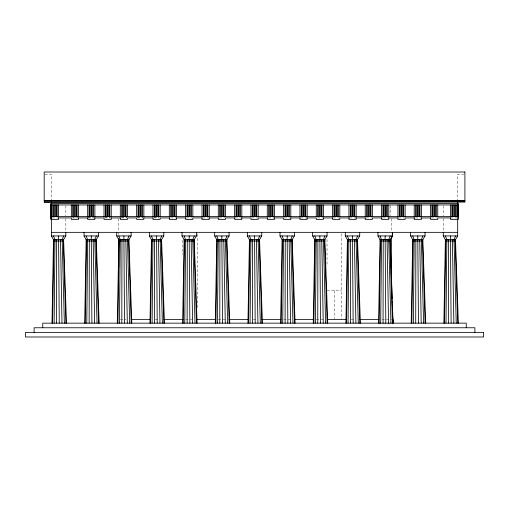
<?xml version="1.0" encoding="UTF-8"?>
<svg xmlns="http://www.w3.org/2000/svg" width="509" height="509" viewBox="0 0 509 509"><rect width="100%" height="100%" fill="white"/><g stroke="black" fill="none" stroke-linecap="round" stroke-linejoin="round"><path stroke-width="0.38" stroke-dasharray="2.54 1.91" d="M72.908 217.871L77.68 217.852M88.076 217.884L93.643 217.865M104.714 217.757L110.332 217.801M121.409 217.693L126.97 217.674M137.309 217.636L142.927 217.68M154.055 217.636L158.821 217.617M44.913 174.307L51.396 174.307L51.396 200.622M464.183 174.307L457.699 174.307L457.699 200.622M52.115 217.922L58.605 217.922M71.33 217.922L78.539 217.922M88.095 217.922L93.656 217.922M104.669 217.922L110.345 217.922M121.365 217.922L126.932 217.922M137.271 217.922L143.131 217.922M153.661 217.922L159.355 217.922M170.661 217.922L175.79 217.922M186.319 217.922L192.179 217.922M202.652 217.922L208.066 217.922M219.163 217.922L224.768 217.922M235.069 217.922L241.438 217.922M251.631 217.922L257.395 217.922M268.383 217.922L273.918 217.922M284.187 217.922L290.773 217.922M300.615 217.922L306.386 217.922M317.368 217.922L322.903 217.922M333.172 217.922L339.49 217.922M349.562 217.922L356.084 217.922M366.175 217.922L371.825 217.922M382.863 217.922L388.424 217.922M398.585 217.922L404.35 217.922M415.433 217.922L420.708 217.922M431.238 217.922L437.034 217.922M450.503 217.922L456.98 217.922M327.02 290.715L341.431 290.715M120.347 319.544L126.06 319.544M155.156 319.544L159.215 319.544M185.658 319.544L194.374 319.544M218.234 319.544L226.632 319.544M253.196 319.544L257.172 319.544M283.736 319.544L292.204 319.544M316.254 319.544L324.71 319.544M350.936 319.544L355.123 319.544M381.922 319.544L391.606 319.544M378.473 323.87L392.954 323.87M443.244 205.782L443.244 215.644M443.244 218.679L443.244 232.339M391.606 218.641L391.606 231.353M390.168 205.668L390.168 215.663M341.431 233.854L341.431 318.768M334.222 290.715L334.222 318.768M327.02 239.408L327.02 264.795M197.263 233.854L197.263 307.646M182.846 240.197L182.846 254.481M118.762 218.641L118.762 231.353M118.762 232.149L118.762 234.643M65.852 205.782L65.852 215.644M65.852 218.679L65.852 232.339"/><path stroke-width="0.76" d="M66.488 323.151L63.657 240.986L63.657 239.542L65.814 235.941L65.814 232.339M197.11 323.151L194.285 240.986L194.285 239.542L196.442 235.941L196.442 232.339M229.769 323.151L226.944 240.986L226.944 239.542L229.095 235.941L229.095 232.339M262.428 323.151L259.596 240.986L259.596 239.542L261.753 235.941L261.753 232.339M295.08 323.151L292.255 240.986L292.255 239.542L294.406 235.941L294.406 232.339M327.739 323.151L324.907 240.986L324.907 239.542L327.064 235.941L327.064 232.339M360.391 323.151L357.566 240.986L357.566 239.542L359.717 235.941L359.717 232.339M393.05 319.544L393.05 323.151L390.225 240.986L390.225 239.542L392.375 235.941L392.375 232.339M425.702 323.151L422.871 240.986L422.871 239.542L425.028 235.941L425.028 232.339M458.354 323.151L455.53 240.986L455.53 239.542L457.68 235.941L457.699 202.067M56.499 323.151L56.652 239.542M89.158 323.151L89.317 239.542M121.816 323.151L121.969 239.542M154.469 323.151L154.628 239.542M187.127 323.151L187.28 239.542M219.78 323.151L219.939 239.542M252.439 323.151L252.591 239.542M285.091 323.151L285.25 239.542M317.75 323.151L317.902 239.542M350.402 323.151L350.561 239.542M383.061 323.151L383.22 239.542M415.713 323.151L415.866 239.542M448.365 323.151L448.524 239.542M54.126 323.151L54.991 239.542M86.784 323.151L87.65 239.542M119.443 323.151L120.309 239.542M152.096 323.151L152.961 239.542M184.754 323.151L185.62 239.542M217.407 323.151L218.272 239.542M250.065 323.151L250.931 239.542M282.718 323.151L283.583 239.542M315.376 323.151L316.242 239.542M348.035 323.151L348.894 239.542M380.687 323.151L381.553 239.542M413.34 323.151L414.205 239.542M445.992 323.151L446.857 239.542M52.612 323.151L53.929 239.542M85.27 323.151L86.587 239.542M117.929 323.151L119.246 239.542M150.588 323.151L151.898 239.542M183.24 323.151L184.557 239.542M215.899 323.151L217.216 239.542M248.551 323.151L249.868 239.542M281.21 323.151L282.527 239.542M313.862 323.151L315.179 239.542M346.521 323.151L347.838 239.542M379.173 323.151L380.49 239.542M411.826 323.151L413.143 239.542M444.484 323.151L445.801 239.542M52.001 323.151L53.502 239.542M84.666 323.151L86.161 239.542M149.977 323.151L151.472 239.542M182.629 323.151L184.131 239.542M215.288 323.151L216.783 239.542M247.947 323.151L249.442 239.542M280.599 323.151L282.101 239.542M313.258 323.151L314.753 239.542M345.91 323.151L347.412 239.542M378.569 323.151L380.064 239.542M411.221 323.151L412.716 239.542M443.873 323.151L445.375 239.542M58.522 239.542L58.605 235.941M91.264 235.941L91.906 323.151M123.84 239.542L123.922 235.941M156.575 235.941L157.217 323.151M189.151 239.542L189.233 235.941M221.809 239.542L221.886 235.941M254.545 235.941L255.187 323.151M287.121 239.542L287.197 235.941M319.856 235.941L320.498 323.151M352.432 239.542L352.514 235.941M385.084 239.542L385.167 235.941M417.736 239.542L417.819 235.941M450.395 239.542L450.471 235.941M63.701 235.941L62.155 239.542L64.363 323.151M96.36 235.941L94.814 239.542L97.028 323.151M129.019 235.941L127.473 239.542L129.68 323.151M160.125 239.542L161.671 235.941M194.33 235.941L192.784 239.542L194.992 323.151M226.982 235.941L225.436 239.542L227.65 323.151M259.641 235.941L258.095 239.542L260.303 323.151M292.293 235.941L290.754 239.542L292.961 323.151M323.406 239.542L324.952 235.941M357.611 235.941L356.065 239.542L358.272 323.151M390.263 235.941L388.717 239.542L390.925 323.151M422.915 235.941L421.369 239.542L423.577 323.151M455.568 235.941L454.022 239.542L456.236 323.151M99.147 323.151L96.322 240.986L96.322 239.542L98.472 235.941L98.472 232.339M131.799 323.151L128.974 240.986L128.974 239.542L131.131 235.941L131.131 232.339M164.458 323.151L161.633 240.986L161.633 239.542L163.783 235.941L163.783 232.339M391.205 238.46L392.28 236.66L392.28 233.052M44.188 200.622L464.908 200.622M50.677 204.949L458.424 204.949M50.677 216.484L458.424 216.484M50.677 217.922L51.396 217.922M58.554 217.922L71.33 217.922L71.33 219.366L78.539 219.366L78.539 217.922M78.431 217.922L87.974 217.922M94.33 217.922L104.014 217.922L104.014 219.366L111.223 219.366L111.223 217.922M111.032 217.922L120.569 217.922M143.627 217.922L153.171 217.922M169.866 217.922L160.182 217.922L160.182 219.366L152.974 219.366L152.974 217.922M176.229 217.922L185.772 217.922M202.467 217.922L192.841 217.922L192.841 219.366L185.632 219.366L185.632 217.922M208.83 217.922L218.367 217.922M235.069 217.922L225.493 217.922L225.493 219.366L218.285 219.366L218.285 217.922M241.425 217.922L250.969 217.922L250.969 219.366L258.178 219.366L258.178 217.922L267.664 217.922M274.027 217.922L283.596 217.922L283.596 219.366L290.804 219.366L290.804 217.922M290.722 217.922L300.265 217.922M306.628 217.922L316.254 217.922L316.254 219.366L323.457 219.366L323.457 217.922M323.323 217.922L332.867 217.922M349.562 217.922L339.789 217.922L339.789 219.366L332.581 219.366L332.581 217.922M355.925 217.922L365.462 217.922M382.164 217.922L372.442 217.922L372.442 219.366L365.233 219.366L365.233 217.922M388.526 217.922L398.063 217.922M414.759 217.922L405.126 217.922L405.126 219.366L397.923 219.366L397.923 217.922M421.121 217.922L430.665 217.922M450.541 217.922L437.753 217.922L437.753 219.366L430.544 219.366L430.544 217.922M51.396 232.339L457.699 232.339M51.396 202.067L51.396 235.941L65.814 235.941M84.055 232.339L84.055 235.941L98.472 235.941M116.714 232.339L116.714 235.941L131.131 235.941M149.366 232.339L149.366 235.941L163.783 235.941M182.025 232.339L182.025 235.941L196.442 235.941M214.683 232.339L214.683 235.941L229.095 235.941M247.336 232.339L247.336 235.941L261.753 235.941M279.995 232.339L279.995 235.941L294.406 235.941M312.647 232.339L312.647 235.941L327.064 235.941M345.306 232.339L345.306 235.941L359.717 235.941M377.958 232.339L377.958 235.941L392.375 235.941M410.61 232.339L410.61 235.941L425.028 235.941M443.269 232.339L443.269 235.941L457.68 235.941M63.657 239.542L53.388 239.542L51.396 235.941M96.322 239.542L86.046 239.542L84.055 235.941M128.974 239.542L118.705 239.542L116.714 235.941M161.633 239.542L151.358 239.542L149.366 235.941M194.285 239.542L184.016 239.542L182.025 235.941M226.944 239.542L216.675 239.542L214.683 235.941M259.596 239.542L249.327 239.542L247.336 235.941M292.255 239.542L281.986 239.542L279.995 235.941M324.907 239.542L314.638 239.542L312.647 235.941M357.566 239.542L347.297 239.542L345.306 235.941M390.225 239.542L379.949 239.542L377.958 235.941M422.871 239.542L412.602 239.542L410.61 235.941M455.53 239.542L445.26 239.542L443.269 235.941M53.502 240.986L63.657 240.986M86.161 240.986L96.322 240.986M128.974 240.986L118.82 240.986L117.318 323.151L117.318 319.544M151.472 240.986L161.633 240.986M184.131 240.986L194.285 240.986M216.783 240.986L226.944 240.986M249.442 240.986L259.596 240.986M282.101 240.986L292.255 240.986M314.753 240.986L324.907 240.986M347.412 240.986L357.566 240.986M380.064 240.986L390.225 240.986M412.716 240.986L422.871 240.986M445.375 240.986L455.53 240.986M131.456 319.544L150.696 319.544M163.974 319.544L183.272 319.544M196.493 319.544L215.854 319.544M229.012 319.544L248.43 319.544M261.531 319.544L281.006 319.544M294.52 319.544L313.875 319.544M327.363 319.544L346.4 319.544M359.882 319.544L378.919 319.544M445.375 235.941L446.762 239.542M412.723 235.941L414.103 239.542M380.07 235.941L381.457 239.542M347.418 235.941L348.799 239.542M314.759 235.941L316.146 239.542M282.101 235.941L283.488 239.542M249.448 235.941L250.835 239.542M216.789 235.941L218.176 239.542M184.137 235.941L185.518 239.542M151.478 235.941L152.865 239.542M118.826 235.941L120.207 239.542M86.167 235.941L87.554 239.542M53.509 235.941L54.889 239.542M391.16 271.723L391.567 283.577M391.675 286.739L392.083 298.586M392.191 301.748L392.598 313.595M392.681 315.968L392.923 323.075M457.744 323.151L455.103 239.542M425.091 323.151L422.445 239.542M392.439 323.151L389.792 239.542M359.787 323.151L357.14 239.542M327.128 323.151L324.481 239.542M294.476 323.151L291.829 239.542M261.817 323.151L259.17 239.542M229.158 323.151L226.518 239.542M196.506 323.151L193.859 239.542M163.847 323.151L161.207 239.542M131.195 323.151L128.548 239.542M98.536 323.151L95.896 239.542M65.877 323.151L63.231 239.542M325.614 323.151L323.425 239.542M162.339 323.151L160.144 239.542M453.863 323.151L452.374 239.542M421.204 323.151L419.721 239.542M388.558 323.151L387.069 239.542M355.899 323.151L354.417 239.542M323.24 323.151L321.758 239.542M290.588 323.151L289.106 239.542M257.929 323.151L256.447 239.542M225.277 323.151L223.788 239.542M192.618 323.151L191.136 239.542M159.966 323.151L158.477 239.542M127.307 323.151L125.825 239.542M94.655 323.151L93.166 239.542M61.99 323.151L60.507 239.542M451.114 323.151L450.452 239.542M418.462 323.151L417.794 239.542M385.809 323.151L385.141 239.542M353.151 323.151L352.489 239.542M287.839 323.151L287.178 239.542M222.528 323.151L221.867 239.542M189.87 323.151L189.208 239.542M124.559 323.151L123.897 239.542M59.248 323.151L58.58 239.542M474.903 332.377L474.903 327.764L34.097 327.764L34.097 332.377M466.25 327.764L466.25 323.151L42.75 323.151L42.75 327.764M464.762 200.839L464.762 201.85M457.998 204.949L457.992 216.484M456.274 204.949L456.274 216.484M455.555 204.949L455.555 216.484M454.473 204.949L454.473 216.484M453.748 204.949L453.754 216.484M452.596 204.949L452.596 216.484M451.877 204.949L451.877 216.484M450.503 204.949L450.503 216.484M450.503 217.922L450.503 219.366L458.418 219.366L458.418 203.511L50.677 203.511L50.677 219.366L58.605 219.366L58.605 217.922M437.759 204.955L437.759 216.484M436.315 204.949L436.315 216.484M435.596 204.949L435.596 216.484M434.514 204.949L434.514 216.484M433.795 204.949L433.789 216.484M432.637 204.949L432.637 216.484M431.918 204.949L431.918 216.484M430.544 204.949L430.544 216.484M421.427 204.955L421.427 216.484M421.42 217.922L421.42 219.366L414.211 219.366L414.211 217.922M419.989 204.949L419.982 216.484M419.263 204.949L419.263 216.484M418.182 204.949L418.182 216.484M417.463 204.949L417.463 216.484M416.305 204.949L416.305 216.484M415.586 204.949L415.586 216.484M414.218 204.949L414.211 216.484M405.132 204.955L405.132 216.484M403.694 204.949L403.694 216.484M402.969 204.949L402.975 216.484M401.887 204.949L401.887 216.484M401.168 204.949L401.168 216.484M400.017 204.949L400.017 216.484M399.291 204.949L399.291 216.484M397.923 204.949L397.923 216.484M391.606 236.914L391.606 283.049M388.781 204.955L388.781 216.484M388.774 217.922L388.774 219.366L381.565 219.366L381.565 217.922M387.336 204.949L387.336 216.484M386.617 204.949L386.617 216.484M385.536 204.949L385.536 216.484M384.81 204.949L384.81 216.484M383.659 204.949L383.659 216.484M382.94 204.949L382.94 216.484M381.565 204.949L381.565 216.484M372.448 204.955L372.448 216.484M371.01 204.949L371.004 216.484M370.285 204.949L370.285 216.484M369.203 204.949L369.203 216.484M368.484 204.949L368.484 216.484M367.326 204.949L367.326 216.484M366.607 204.949L366.607 216.484M365.233 204.949L365.233 216.484M356.154 204.955L356.154 216.484M356.147 217.922L356.147 219.366L348.939 219.366L348.939 217.922M354.709 204.949L354.709 216.484M353.99 204.949L353.99 216.484M352.909 204.949L352.902 216.484M352.183 204.949L352.183 216.484M351.032 204.949L351.032 216.484M350.307 204.949L350.307 216.484M348.939 204.949L348.939 216.484M339.796 204.955L339.796 216.484M338.351 204.949L338.351 216.484M337.632 204.949L337.632 216.484M336.551 204.949L336.551 216.484M335.832 204.949L335.832 216.484M334.674 204.949L334.674 216.484M333.955 204.949L333.955 216.484M332.581 204.949L332.581 216.484M323.463 204.955L323.463 216.484M322.025 204.949L322.025 216.484M321.3 204.949L321.3 216.484M320.218 204.949L320.218 216.484M319.499 204.949L319.499 216.484M318.348 204.949L318.341 216.484M317.622 204.949L317.622 216.484M316.254 204.949L316.254 216.484M307.169 204.955L307.169 216.484M307.162 217.922L307.162 219.366L299.954 219.366L299.954 217.922M305.724 204.949L305.724 216.484M305.006 204.949L305.006 216.484M303.924 204.949L303.924 216.484M303.199 204.949L303.199 216.484M302.047 204.949L302.047 216.484M301.328 204.949L301.328 216.484M299.954 204.949L299.954 216.484M290.811 204.955L290.811 216.484M289.373 204.949L289.366 216.484M288.648 204.949L288.648 216.484M287.566 204.949L287.566 216.484M286.847 204.949L286.847 216.484M285.689 204.949L285.689 216.484M284.97 204.949L284.97 216.484M283.596 204.949L283.602 216.484M274.485 204.955L274.485 216.484M274.478 217.922L274.478 219.366L267.27 219.366L267.27 217.922M273.04 204.949L273.04 216.484M272.321 204.949L272.321 216.484M271.233 204.949L271.233 216.484M270.514 204.949L270.514 216.484M269.363 204.949L269.363 216.484M268.637 204.949L268.637 216.484M267.27 204.949L267.27 216.484M258.184 204.955L258.184 216.484M256.74 204.949L256.74 216.484M256.021 204.949L256.021 216.484M254.939 204.949L254.939 216.484M254.22 204.949L254.22 216.484M253.062 204.949L253.062 216.484M252.343 204.949L252.343 216.484M250.969 204.949L250.969 216.484M241.826 204.955L241.826 216.484M241.82 217.922L241.82 219.366L234.617 219.366L234.617 217.922M240.388 204.949L240.388 216.484M239.663 204.949L239.663 216.484M238.581 204.949L238.581 216.484M237.862 204.949L237.862 216.484M236.71 204.949L236.704 216.484M235.985 204.949L235.985 216.484M234.617 204.949L234.617 216.484M225.5 204.955L225.5 216.484M224.055 204.949L224.055 216.484M223.336 204.949L223.336 216.484M222.255 204.949L222.255 216.484M221.53 204.949L221.53 216.484M220.378 204.949L220.378 216.484M219.659 204.949L219.653 216.484M218.285 204.949L218.285 216.484M209.231 204.955L209.231 216.484M209.193 217.922L209.193 219.366L201.984 219.366L201.984 217.922M207.787 204.949L207.787 216.484M207.068 204.949L207.068 216.484M205.986 204.949L205.98 216.484M205.261 204.949L205.261 216.484M204.109 204.949L204.109 216.484M203.384 204.949L203.39 216.484M202.016 204.949L202.016 216.484M192.847 204.955L192.847 216.484M191.403 204.949L191.403 216.484M190.684 204.949L190.684 216.484M189.596 204.949L189.596 216.484M188.877 204.949L188.877 216.484M187.726 204.949L187.726 216.484M187 204.949L187 216.484M185.632 204.949L185.632 216.484M176.515 204.955L176.515 216.484M176.508 217.922L176.508 219.366L169.3 219.366L169.3 217.922M175.071 204.949L175.071 216.484M174.352 204.949L174.352 216.484M173.27 204.949L173.27 216.484M172.551 204.949L172.545 216.484M171.393 204.949L171.393 216.484M170.674 204.949L170.674 216.484M169.3 204.949L169.3 216.484M160.189 204.955L160.189 216.484M158.744 204.949L158.744 216.484M158.025 204.949L158.025 216.484M156.944 204.949L156.937 216.484M156.218 204.949L156.218 216.484M155.067 204.949L155.067 216.484M154.342 204.949L154.342 216.484M152.974 204.949L152.974 216.484M143.856 204.955L143.856 216.484M143.85 217.922L143.85 219.366L136.647 219.366L136.647 217.922L127.524 217.922L127.524 219.366L120.315 219.366L120.315 217.922M142.418 204.949L142.418 216.484M141.693 204.949L141.693 216.484M140.611 204.949L140.611 216.484M139.892 204.949L139.892 216.484M138.734 204.949L138.734 216.484M138.015 204.949L138.015 216.484M136.647 204.949L136.647 216.484M127.53 204.955L127.53 216.484M126.086 204.949L126.086 216.484M125.367 204.949L125.367 216.484M124.285 204.949L124.285 216.484M123.566 204.949L123.566 216.484M122.408 204.949L122.408 216.484M121.689 204.949L121.689 216.484M120.315 204.949L120.315 216.484M118.762 238.505L118.762 267.18M111.229 204.955L111.229 216.484M109.785 204.949L109.785 216.484M109.066 204.949L109.066 216.484M107.984 204.949L107.984 216.484M107.265 204.949L107.265 216.484M106.107 204.949L106.107 216.484M105.388 204.949L105.388 216.484M104.014 204.949L104.014 216.484M94.871 204.955L94.878 216.484M94.871 217.922L94.871 219.366L87.663 219.366L87.663 217.922M93.433 204.949L93.433 216.484M92.708 204.949L92.714 216.484M91.626 204.949L91.626 216.484M90.907 204.949L90.907 216.484M89.756 204.949L89.756 216.484M89.03 204.949L89.03 216.484M87.663 204.949L87.663 216.484M78.545 204.955L78.545 216.484M77.101 204.949L77.101 216.484M76.382 204.949L76.382 216.484M75.3 204.949L75.3 216.484M74.575 204.949L74.575 216.484M73.423 204.949L73.423 216.484M72.704 204.949L72.704 216.484M71.33 204.949L71.33 216.484M58.611 204.955L58.611 216.484M57.167 204.949L57.167 216.484M56.448 204.949L56.448 216.484M55.366 204.949L55.366 216.484M54.641 204.949L54.641 216.484M53.49 204.949L53.49 216.484M52.771 204.949L52.771 216.484M51.11 204.949L51.11 216.484M44.334 200.839L44.334 201.85M464.908 172.01L44.188 172.01L44.188 200.839L464.908 200.839L464.908 172.01M464.908 201.85L44.188 202.067L464.908 201.85M483.55 332.377L25.45 332.377L25.45 336.99L483.55 336.99L483.55 332.377"/></g></svg>
